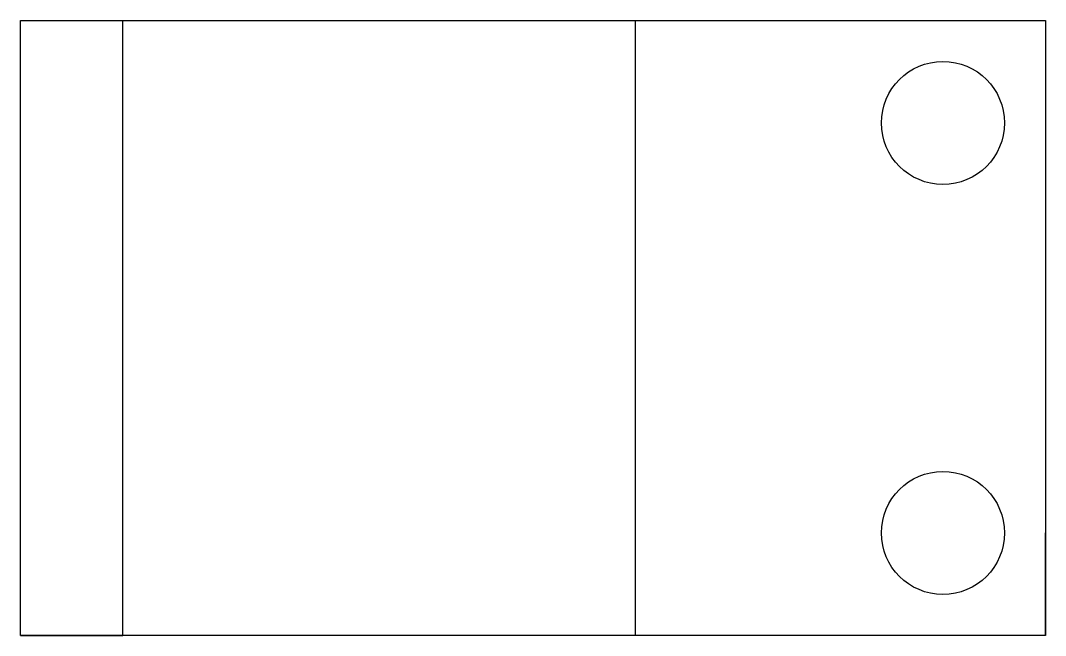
# Model space of a CAD drawing. Header units: inches. Extents: x -0.3 to 9.7, y -4.7 to 1.3.
import ezdxf

# ---------------------------------------------------------------- set-up
doc = ezdxf.new("R2010")
doc.units = ezdxf.units.IN
doc.header["$MEASUREMENT"] = 0

msp = doc.modelspace()

# ---------------------------------------------------------------- linework, layer by layer
for p, q in [((-0.309, -4.687), (-0.309, 1.313)), ((-0.309, 1.313), (9.691, 1.313)), ((0.691, -4.687, 1), (0.691, 1.313, 1)), ((5.691, -4.687, 1), (5.691, 1.313, 1)), ((5.691, 1.313, 1), (9.691, 1.313, 1)), ((9.691, 1.313), (9.691, -4.687)), ((9.691, 1.313, 1), (9.691, -4.687, 1)), ((9.691, 1.313, 1.5), (9.691, 0.313, 1.5)), ((9.691, 1.313, 1.5), (9.691, 0.313, 1.5)), ((9.691, 1.313, 1.5), (9.691, 0.313, 1.5)), ((9.691, -4.687), (-0.309, -4.687)), ((-0.309, -4.687, 1), (0.691, -4.687, 1)), ((9.691, -4.687, 1), (5.691, -4.687, 1))]:
    msp.add_line(p, q)
at = {"extrusion": (-2.22045e-16, -1, 0)}
msp.add_line((9.691, -4.687, 1.5), (9.691, -3.687, 1.5), dxfattribs=at)
at = {"extrusion": (1, 0, 0)}
msp.add_line((9.691, -4.687, 1.5), (8.691, -4.687, 1.5), dxfattribs=at)
for centre in [(8.691, 0.313, 1.5), (8.691, -3.687, 1.5)]:
    msp.add_circle(centre, 0.6)

doc.saveas('drawing.dxf')
